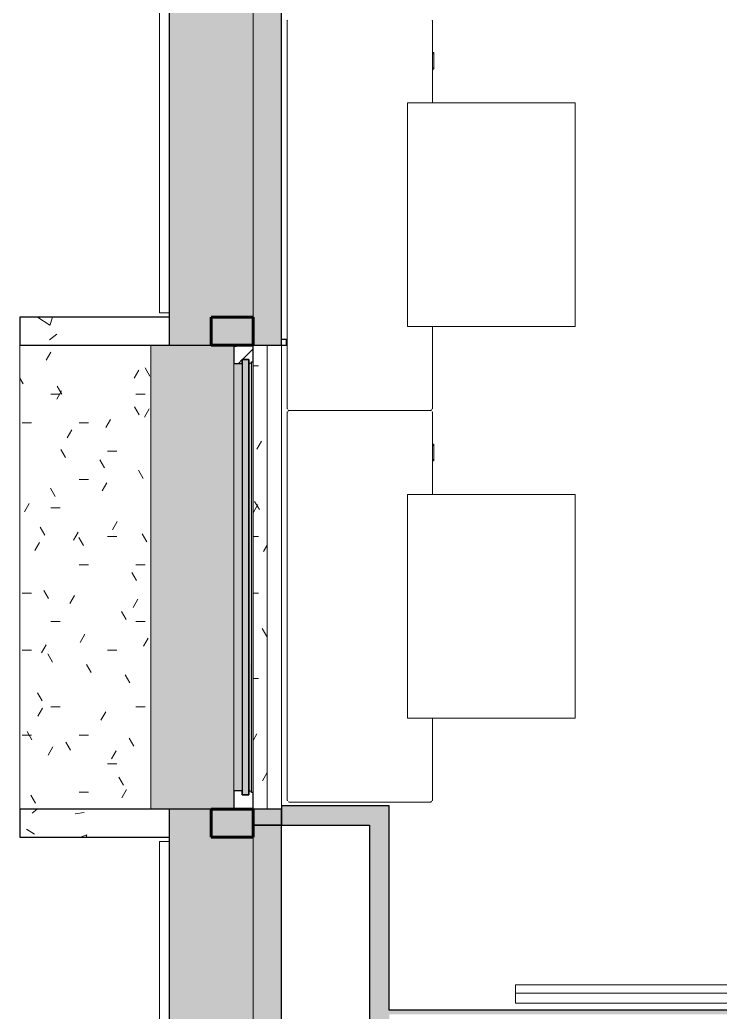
# Model space of a CAD drawing. Header units: millimetres. Extents: x 155927 to 295199, y -4084 to 97293.
# Drawn here: x 155927 to 158432, y 26065 to 29612 of the extents above; entities that cross this region are included whole.
import ezdxf

# ---------------------------------------------------------------- set-up
doc = ezdxf.new("R2010")
doc.units = ezdxf.units.MM
doc.header["$MEASUREMENT"] = 0
for name, color, linetype, lineweight in [('A-GLAZ', 7, 'CONTINUOUS', 9), ('A-GLAZ-CURT', 7, 'CONTINUOUS', 9), ('A-WALL', 7, 'CONTINUOUS', 9), ('A-WALL-PATT', 7, 'CONTINUOUS', 9), ('I-FURN', 8, 'CONTINUOUS', 9), ('I-WALL', 7, 'CONTINUOUS', 9), ('S-COLS-SYMB', 171, 'CONTINUOUS', 70)]:
    doc.layers.add(name, color=color, linetype=linetype, lineweight=lineweight)

msp = doc.modelspace()

# ---------------------------------------------------------------- hatches: boundary and pattern name
at = {"layer": 'A-GLAZ'}
for points in [[(156460.8, 26790.6), (156696.6, 26790.6), (156696.6, 26794.9), (156692, 26794.9), (156692, 28445.3), (156696.6, 28445.3), (156696.6, 28449.6), (156395, 28449.6), (156395, 26790.6)], [(156721.9, 26855.8), (156721.9, 28384.4), (156692, 28384.4), (156692, 26855.8)], [(156721.9, 26841.8), (156745.9, 26841.8), (156745.9, 28398.4), (156721.9, 28398.4), (156721.9, 27070.3)], [(156750.9, 26855.6), (156749.9, 28384.4), (156747, 28383.2), (156747, 26857), (156749.9, 26855.8)], [(156755.8, 26851.4), (156755.4, 28387.5), (156752.3, 28384.9), (156750.9, 28384.2), (156750.9, 26855.6), (156754.6, 26853.8), (156755.4, 26852.7)], [(156755.8, 26849.8), (156760.8, 26849.8), (156760.8, 28390.4), (156755.8, 28390.4), (156755.8, 26851.4)]]:
    msp.add_hatch(color=256, dxfattribs=at).paths.add_polyline_path(points, flags=0)
h = msp.add_hatch(color=256, dxfattribs=at)
h.paths.add_polyline_path([(156696.6, 26790.6), (156698.7, 26790.6), (156698.7, 26794.9), (156696.6, 26794.9)], flags=0)
h.paths.add_polyline_path([(156698.7, 28445.3), (156698.7, 28449.6), (156696.6, 28449.6), (156696.6, 28445.3)], flags=0)
h = msp.add_hatch(color=256, dxfattribs=at)
h.paths.add_polyline_path([(156755.8, 26849.8), (156755.4, 26852.7), (156755.4, 26851)], flags=0)
h.paths.add_polyline_path([(156754.1, 28386), (156755.8, 28388.9), (156754.7, 28387.5), (156754.3, 28386.4)], flags=0)
at = {"layer": 'A-WALL-PATT'}
h = msp.add_hatch(color=256, dxfattribs=at)
h.paths.add_polyline_path([(156760.8, 9267.6), (156760.8, 13645.6), (156460.8, 13645.6), (156460.8, 9267.6)], flags=0)
h.paths.add_polyline_path([(156536.1, 14969.6), (156760.8, 14969.6), (156760.8, 16290.6), (156460.8, 16290.6), (156460.8, 14969.6)], flags=0)
h.paths.add_polyline_path([(156760.8, 25449.6), (156760.8, 26790.6), (156460.8, 26790.6), (156460.8, 25449.6), (156536.1, 25449.6)], flags=0)
h.paths.add_polyline_path([(156536.1, 28449.6), (156760.8, 28449.6), (156760.8, 34647.6), (156460.8, 34647.6), (156460.8, 28449.6)], flags=0)
h = msp.add_hatch(color=256, dxfattribs=at)
h.paths.add_polyline_path([(156760.8, 26733.1), (156862.8, 26733.1), (156862.8, 26790.6), (156760.8, 26790.6)], flags=0)
h.paths.add_polyline_path([(156760.8, 28449.6), (156862.8, 28449.6), (156862.8, 29907.6), (156760.8, 29907.6), (156760.8, 28808.1)], flags=0)
for points in [[(157177.8, 26733.1), (157247.8, 26733.1), (157247.8, 26803.1), (156862.8, 26803.1), (156862.8, 26733.1), (157136.4, 26733.1)], [(156862.8, 25449.6), (156862.8, 26733.1), (156760.8, 26733.1), (156760.8, 25449.6), (156836.3, 25449.6)], [(157177.8, 25955.6), (157247.8, 25955.6), (157247.8, 26733.1), (157177.8, 26733.1), (157177.8, 26025.6)], [(160696.7, 26057.6), (160696.7, 26072.6), (157247.8, 26072.6), (157247.8, 26057.6), (160138.2, 26057.6)]]:
    msp.add_hatch(color=256, dxfattribs=at).paths.add_polyline_path(points, flags=0)

# ---------------------------------------------------------------- linework, layer by layer
at = {"layer": 'A-GLAZ', "lineweight": 30}
for p, q in [((156460.8, 28549.6), (155926.8, 28549.6)), ((155926.8, 28549.6), (155926.8, 28449.6)), ((156880.8, 28469.6), (156862.8, 28469.6)), ((156880.8, 28449.6), (156880.8, 28469.6)), ((155926.8, 28449.6), (156460.8, 28449.6)), ((156701, 28445.3), (156692, 28445.3)), ((156692, 28445.3), (156692, 28384.4)), ((156701, 28449.6), (156701, 28445.3)), ((156760.8, 28390.4), (156760.8, 28449.6)), ((156862.8, 28449.6), (156880.8, 28449.6)), ((156692, 28384.4), (156721.9, 28384.4)), ((156721.9, 28398.4), (156721.9, 26841.8)), ((156745.9, 28398.4), (156721.9, 28398.4)), ((156721.9, 28384.4), (156721.9, 28398.4)), ((156721.9, 28398.4), (156745.9, 28398.4)), ((156745.9, 26841.8), (156745.9, 28398.4)), ((156745.9, 28398.4), (156745.9, 28383.2)), ((156745.9, 28383.2), (156747, 28383.2)), ((156755.8, 28388.9), (156755.8, 28390.4)), ((156755.8, 28390.4), (156760.8, 28390.4)), ((156721.9, 26855.8), (156692, 26855.8)), ((156692, 26855.8), (156692, 26794.9)), ((156721.9, 26841.8), (156721.9, 26855.8)), ((156747, 26857), (156745.9, 26857)), ((156745.9, 26857), (156745.9, 26841.8)), ((156721.9, 26841.8), (156745.9, 26841.8)), ((156745.9, 26841.8), (156721.9, 26841.8)), ((156755.8, 26849.8), (156755.8, 26851.4)), ((156760.8, 26849.8), (156755.8, 26849.8)), ((156760.8, 26790.6), (156760.8, 26849.8)), ((156460.8, 26790.6), (155926.8, 26790.6)), ((155926.8, 26790.6), (155926.8, 26690.6)), ((156692, 26794.9), (156701, 26794.9)), ((156701, 26794.9), (156701, 26790.6)), ((155926.8, 26690.6), (156460.8, 26690.6))]:
    msp.add_line(p, q, dxfattribs=at)
at = {"layer": 'A-GLAZ', "linetype": 'Continuous'}
for p, q in [((155990.3, 28549.6), (156033.6, 28520.5)), ((156033.9, 28520.3), (156043.7, 28549.6)), ((156033, 28468), (156059.6, 28488.4)), ((156038.2, 28424.6), (156021.5, 28395.6)), ((156722.6, 28398.4), (156760.8, 28436.6)), ((156708.6, 28384.4), (156721.9, 28397.7)), ((156352.5, 28360.2), (156335.7, 28331.2)), ((156391.2, 28338.8), (156374.5, 28367.9)), ((156760.8, 28375.6), (156780.6, 28375.6)), ((155938.4, 28311.6), (155926.8, 28331.7)), ((156037.1, 28274), (156070.6, 28274)), ((156075.3, 28285.8), (156058.6, 28256.8)), ((156076.9, 28274.5), (156060.2, 28303.5)), ((156341.4, 28274), (156374.9, 28274)), ((156354.1, 28200), (156337.4, 28229.1)), ((156389.6, 28221.4), (156372.9, 28192.4)), ((155935.6, 28172.4), (155969.1, 28172.4)), ((156138.5, 28172.4), (156172, 28172.4)), ((156251, 28184.2), (156234.3, 28155.2)), ((156112.5, 28147), (156095.7, 28118)), ((156791.7, 28106.2), (156775, 28077.2)), ((156090.6, 28047.6), (156073.8, 28076.7)), ((156240, 28070.8), (156273.4, 28070.8)), ((156229.1, 28010.5), (156212.4, 28039.5)), ((156367.7, 27973.3), (156350.9, 28002.4)), ((156138.5, 27969.2), (156172, 27969.2)), ((156237.4, 27957.4), (156220.7, 27928.4)), ((156053.4, 27908.9), (156036.7, 27937.9)), ((155960.3, 27883.1), (155943.6, 27854)), ((156783.4, 27861.8), (156766.6, 27890.8)), ((156037.2, 27867.6), (156070.6, 27867.6)), ((156778.1, 27879.4), (156761.4, 27850.4)), ((156274.6, 27818.7), (156257.8, 27789.6)), ((156016.3, 27770.1), (155999.6, 27799.1)), ((156136, 27781.5), (156119.3, 27752.4)), ((155997.4, 27744.3), (155980.7, 27715.2)), ((156154.8, 27732.9), (156138.1, 27762)), ((156240, 27766), (156273.4, 27766)), ((156381.3, 27746.5), (156364.5, 27775.5)), ((156760.8, 27766), (156780.6, 27766)), ((156811.8, 27734.7), (156798.5, 27711.6)), ((156138.5, 27664.4), (156172, 27664.4)), ((156344.2, 27607.7), (156327.4, 27636.7)), ((156341.4, 27664.4), (156374.9, 27664.4)), ((156029.9, 27543.3), (156013.1, 27572.4)), ((155935.6, 27562.8), (155969.1, 27562.8)), ((156122.4, 27554.7), (156105.7, 27525.6)), ((156348.8, 27541.1), (156332.1, 27512)), ((156760.8, 27562.8), (156780.6, 27562.8)), ((156307, 27468.9), (156290.3, 27497.9)), ((156037.1, 27461.2), (156070.6, 27461.2)), ((156341.4, 27461.2), (156374.9, 27461.2)), ((156810.6, 27408.1), (156793.8, 27437.2)), ((156159.5, 27415.9), (156142.8, 27386.9)), ((156386, 27402.3), (156369.2, 27373.3)), ((155935.6, 27359.6), (155969.1, 27359.6)), ((156021, 27378.7), (156004.2, 27349.7)), ((156240, 27359.6), (156273.5, 27359.6)), ((156043.5, 27316.5), (156026.7, 27345.5)), ((156182, 27279.3), (156165.3, 27308.4)), ((156320.6, 27242.2), (156303.8, 27271.2)), ((156760.8, 27258), (156780.6, 27258)), ((156006.3, 27177.7), (155989.6, 27206.8)), ((156007.4, 27151.9), (155990.7, 27122.9)), ((156037.1, 27156.4), (156070.6, 27156.4)), ((156233.8, 27138.3), (156217.1, 27109.3)), ((156341.4, 27156.4), (156374.9, 27156.4)), ((155969.2, 27038.9), (155952.5, 27068)), ((155935.6, 27054.8), (155969.1, 27054.8)), ((156138.5, 27054.8), (156172, 27054.8)), ((156334.2, 27015.4), (156317.5, 27044.4)), ((156774.5, 27060.3), (156760.8, 27036.6)), ((156044.5, 27013.1), (156027.8, 26984.1)), ((156107.8, 27001.8), (156091, 27030.8)), ((156270.9, 26999.5), (156254.2, 26970.5)), ((156240, 26953.2), (156273.4, 26953.2)), ((156297.1, 26876.6), (156280.3, 26905.6)), ((156811.6, 26921.5), (156794.9, 26892.5)), ((156308.1, 26860.7), (156291.3, 26831.7)), ((155982.8, 26812.2), (155966, 26841.2)), ((156138.5, 26851.6), (156172, 26851.6)), ((155971.3, 26776.9), (155989.1, 26790.6)), ((156124.2, 26774.1), (156157.4, 26778.5)), ((155950.5, 26719.4), (155978.8, 26701.4)), ((156143.7, 26690.6), (156166.2, 26699.3)), ((156163.6, 26690.6), (156166.5, 26699.2))]:
    msp.add_line(p, q, dxfattribs=at)
at = {"layer": 'A-GLAZ'}
for p, q in [((155926.8, 26790.6), (155926.8, 28449.6)), ((156395, 26790.6), (156395, 28449.6)), ((156696.6, 28445.3), (156696.6, 28449.6)), ((156698.7, 28445.3), (156698.7, 28449.6)), ((156811.8, 28449.6), (156811.8, 26790.6)), ((156692, 26855.8), (156692, 28384.4)), ((156747, 26857), (156747, 28383.2)), ((156755.8, 28388.9), (156755.8, 28390.4)), ((156755.8, 26851.4), (156755.8, 28388.9)), ((156760.8, 28390.4), (156760.8, 26849.8)), ((156755.8, 26849.8), (156755.8, 26851.4)), ((156696.6, 26790.6), (156696.6, 26794.9)), ((156698.7, 26790.6), (156698.7, 26794.9))]:
    msp.add_line(p, q, dxfattribs=at)
at = {"layer": 'A-GLAZ', "lineweight": 30}
for centre, radius, start, end in [((156751.4, 28377.2), 7.4, 93.4261, 126.5739), ((156750.6, 28390), 5.36, 273.4261, 348.0476), ((156751.4, 26863), 7.4, 233.4261, 266.5739), ((156750.6, 26850.3), 5.36, 11.9524, 86.5739)]:
    msp.add_arc(centre, radius, start, end, dxfattribs=at)
at = {"layer": 'A-GLAZ'}
for points in [[(156747, 28383.2), (156747.3, 28383.5), (156747.7, 28383.7), (156748.2, 28383.9)], [(156748.2, 26856.3), (156747.7, 26856.5), (156747.3, 26856.8), (156747, 26857)]]:
    msp.add_open_spline(points, degree=3, dxfattribs=at)
for points, knots in [([(156750.9, 28384.6), (156751.4, 28384.7), (156752.1, 28384.8), (156752.8, 28385.1), (156753.2, 28385.3), (156753.4, 28385.4), (156753.5, 28385.5)], [0, 0, 0, 0, 0.2, 0.3, 0.35, 0.4, 0.4, 0.4, 0.4]), ([(156754.6, 28386.4), (156754.6, 28386.4), (156754.8, 28386.6), (156755, 28386.9), (156755.3, 28387.4), (156755.6, 28388), (156755.8, 28388.5), (156755.8, 28388.9)], [0.6, 0.6, 0.6, 0.6, 0.625, 0.7, 0.775, 0.85, 1, 1, 1, 1]), ([(156753.5, 26854.7), (156753.3, 26854.9), (156752.9, 26855.1), (156752.1, 26855.4), (156751.4, 26855.6), (156750.9, 26855.6)], [-0.4, -0.4, -0.4, -0.4, -0.3, -0.2, 0, 0, 0, 0]), ([(156755.8, 26851.4), (156755.7, 26851.8), (156755.5, 26852.5), (156755, 26853.3), (156754.8, 26853.7), (156754.6, 26853.8)], [-1, -1, -1, -1, -0.8, -0.7, -0.6, -0.6, -0.6, -0.6])]:
    msp.add_open_spline(points, degree=3, knots=knots, dxfattribs=at)
at = {"layer": 'A-GLAZ-CURT', "lineweight": 20}
for p, q in [((156426.8, 30049.6), (156426.8, 28565.6)), ((156460.8, 28565.6), (156460.8, 30049.6)), ((156426.8, 28565.6), (156460.8, 28565.6)), ((156426.8, 26674.6), (156426.8, 25565.6)), ((156460.8, 26674.6), (156426.8, 26674.6)), ((156460.8, 25565.6), (156460.8, 26674.6))]:
    msp.add_line(p, q, dxfattribs=at)
at = {"layer": 'A-WALL', "lineweight": 30}
for p, q in [((156460.8, 34647.6), (156460.8, 28449.6)), ((156460.8, 28449.6), (156760.8, 28449.6)), ((156460.8, 26790.6), (156460.8, 25449.6)), ((156760.8, 26790.6), (156460.8, 26790.6))]:
    msp.add_line(p, q, dxfattribs=at)
at = {"layer": 'A-WALL'}
for p, q in [((156760.8, 28449.6), (156760.8, 29907.6)), ((156760.8, 26733.1), (156760.8, 26790.6)), ((156760.8, 25449.6), (156760.8, 26733.1))]:
    msp.add_line(p, q, dxfattribs=at)
at = {"layer": 'I-FURN'}
for p, q in [((156882.8, 29607.4), (156882.9, 29607.7)), ((156882.8, 29607), (156882.8, 29607.4)), ((156882.8, 29607), (156882.8, 28225)), ((156882.9, 29608.4), (156883, 29608.8)), ((156882.9, 29608.1), (156882.9, 29608.4)), ((156882.9, 29607.7), (156882.9, 29608.1)), ((156883, 29608.8), (156883.1, 29609.1)), ((156883.1, 29609.1), (156883.2, 29609.5)), ((156883.2, 29609.5), (156883.3, 29609.8)), ((156883.3, 29609.8), (156883.4, 29610.2)), ((156883.4, 29610.2), (156883.5, 29610.5)), ((156883.5, 29610.5), (156883.7, 29610.8)), ((156883.7, 29610.8), (156883.8, 29611.2)), ((157401.8, 29611.2), (157401.9, 29610.9)), ((157401.9, 29610.9), (157402.1, 29610.6)), ((157402.1, 29610.6), (157402.2, 29610.3)), ((157402.2, 29610.3), (157402.3, 29609.9)), ((157402.3, 29609.9), (157402.5, 29609.6)), ((157402.5, 29609.6), (157402.6, 29609.2)), ((157402.6, 29609.2), (157402.6, 29608.9)), ((157402.6, 29608.9), (157402.7, 29608.5)), ((157402.7, 29608.5), (157402.8, 29608.2)), ((157402.8, 29608.2), (157402.8, 29607.8)), ((157402.8, 29607.8), (157402.8, 29607.5)), ((157402.8, 29607.5), (157402.8, 29607.1)), ((157402.8, 29316), (157402.8, 29607)), ((157407.8, 29496), (157402.8, 29496)), ((157405.3, 29491), (157402.8, 29491)), ((157407.8, 29496), (157407.8, 29436)), ((157407.8, 29495), (157407.8, 29496)), ((157402.8, 29441), (157405.3, 29441)), ((157402.8, 29436), (157407.8, 29436)), ((157407.8, 29436), (157407.8, 29437)), ((157912.8, 29316), (157312.8, 29316)), ((157312.8, 29316), (157312.8, 28516)), ((157912.8, 28516), (157912.8, 29316)), ((157312.8, 28516), (157912.8, 28516)), ((157402.8, 28225), (157402.8, 28516)), ((156882.8, 28224.5), (156882.8, 28224.9)), ((156882.9, 28224.2), (156882.8, 28224.5)), ((156882.8, 28207.4), (156882.9, 28207.7)), ((156882.8, 28207), (156882.8, 28207.4)), ((156882.8, 28207), (156882.8, 26825)), ((156882.9, 28223.8), (156882.9, 28224.2)), ((156883, 28223.5), (156882.9, 28223.8)), ((156882.9, 28208.4), (156883, 28208.8)), ((156882.9, 28208.1), (156882.9, 28208.4)), ((156882.9, 28207.7), (156882.9, 28208.1)), ((156883, 28223.1), (156883, 28223.5)), ((156883.1, 28222.8), (156883, 28223.1)), ((156883, 28208.8), (156883.1, 28209.1)), ((156883.2, 28222.4), (156883.1, 28222.8)), ((156883.1, 28209.1), (156883.2, 28209.5)), ((156883.3, 28222.1), (156883.2, 28222.4)), ((156883.2, 28209.5), (156883.3, 28209.8)), ((156883.4, 28221.7), (156883.3, 28222.1)), ((156883.3, 28209.8), (156883.4, 28210.2)), ((156883.6, 28221.4), (156883.4, 28221.7)), ((156883.4, 28210.2), (156883.5, 28210.5)), ((156883.5, 28210.5), (156883.7, 28210.8)), ((156883.7, 28221.1), (156883.6, 28221.4)), ((156883.9, 28220.8), (156883.7, 28221.1)), ((156883.7, 28210.8), (156883.8, 28211.2)), ((156885.8, 28213.7), (156886.1, 28213.9)), ((156886.1, 28213.9), (156886.4, 28214.2)), ((156886.4, 28214.2), (156886.7, 28214.4)), ((156886.7, 28214.4), (156887, 28214.6)), ((156887, 28214.6), (156887.3, 28214.8)), ((156887.3, 28214.8), (156887.6, 28214.9)), ((156887.7, 28217), (156887.4, 28217.2)), ((156887.6, 28214.9), (156887.9, 28215.1)), ((156888, 28216.9), (156887.7, 28217)), ((156887.9, 28215.1), (156888.2, 28215.2)), ((156888.3, 28216.7), (156888, 28216.9)), ((156888.2, 28215.2), (156888.6, 28215.4)), ((156888.7, 28216.6), (156888.3, 28216.7)), ((156888.6, 28215.4), (156888.9, 28215.5)), ((156889, 28216.5), (156888.7, 28216.6)), ((156888.9, 28215.5), (156889.3, 28215.6)), ((156889.3, 28216.3), (156889, 28216.5)), ((156889.7, 28216.3), (156889.3, 28216.3)), ((156889.3, 28215.6), (156889.6, 28215.7)), ((156889.6, 28215.7), (156889.9, 28215.8)), ((156890, 28216.2), (156889.7, 28216.3)), ((156889.9, 28215.8), (156890.3, 28215.9)), ((156890.4, 28216.1), (156890, 28216.2)), ((156890.3, 28215.9), (156890.7, 28215.9)), ((156890.8, 28216.1), (156890.4, 28216.1)), ((156890.7, 28215.9), (156891, 28216)), ((156891.1, 28216), (156890.8, 28216.1)), ((156891, 28216), (156891.4, 28216)), ((156891.5, 28216), (156891.1, 28216)), ((156891.3, 28216), (157392.8, 28216)), ((156891.3, 28216), (157392.8, 28216)), ((156891.4, 28216), (156891.7, 28216)), ((157394.3, 28216), (157393.9, 28216)), ((157394.2, 28216), (157394.6, 28216)), ((157394.6, 28216), (157394.3, 28216)), ((157395, 28216.1), (157394.6, 28216)), ((157394.6, 28216), (157394.9, 28215.9)), ((157394.9, 28215.9), (157395.3, 28215.9)), ((157395.4, 28216.1), (157395, 28216.1)), ((157395.3, 28215.9), (157395.6, 28215.8)), ((157395.7, 28216.2), (157395.4, 28216.1)), ((157395.6, 28215.8), (157396, 28215.7)), ((157396.1, 28216.3), (157395.7, 28216.2)), ((157396, 28215.7), (157396.3, 28215.6)), ((157396.4, 28216.4), (157396.1, 28216.3)), ((157396.3, 28215.6), (157396.7, 28215.5)), ((157396.8, 28216.5), (157396.4, 28216.4)), ((157396.7, 28215.5), (157397, 28215.4)), ((157397.1, 28216.6), (157396.8, 28216.5)), ((157397, 28215.4), (157397.3, 28215.3)), ((157397.4, 28216.7), (157397.1, 28216.6)), ((157397.3, 28215.3), (157397.7, 28215.1)), ((157397.8, 28216.9), (157397.4, 28216.7)), ((157397.7, 28215.1), (157398, 28215)), ((157398.1, 28217.1), (157397.8, 28216.9)), ((157398, 28215), (157398.3, 28214.8)), ((157398.4, 28217.2), (157398.1, 28217.1)), ((157398.7, 28217.4), (157398.4, 28217.2)), ((157399, 28217.6), (157398.7, 28217.4)), ((157399.3, 28217.8), (157399, 28217.6)), ((157399.6, 28218.1), (157399.3, 28217.8)), ((157399.8, 28218.3), (157399.6, 28218.1)), ((157402, 28221.2), (157401.8, 28220.8)), ((157401.8, 28211.2), (157401.9, 28210.9)), ((157401.9, 28210.9), (157402.1, 28210.6)), ((157402.1, 28221.5), (157402, 28221.2)), ((157402.3, 28221.8), (157402.1, 28221.5)), ((157402.1, 28210.6), (157402.2, 28210.3)), ((157402.2, 28210.3), (157402.3, 28209.9)), ((157402.4, 28222.2), (157402.3, 28221.8)), ((157402.3, 28209.9), (157402.5, 28209.6)), ((157402.5, 28222.5), (157402.4, 28222.2)), ((157402.6, 28222.9), (157402.5, 28222.5)), ((157402.5, 28209.6), (157402.6, 28209.2)), ((157402.7, 28223.2), (157402.6, 28222.9)), ((157402.6, 28209.2), (157402.6, 28208.9)), ((157402.6, 28208.9), (157402.7, 28208.5)), ((157402.8, 28223.9), (157402.7, 28223.6)), ((157402.7, 28223.6), (157402.7, 28223.2)), ((157402.7, 28208.5), (157402.8, 28208.2)), ((157402.8, 28225), (157402.8, 28224.6)), ((157402.8, 28224.6), (157402.8, 28224.3)), ((157402.8, 28224.3), (157402.8, 28223.9)), ((157402.8, 28208.2), (157402.8, 28207.8)), ((157402.8, 28207.8), (157402.8, 28207.5)), ((157402.8, 28207.5), (157402.8, 28207.1)), ((157402.8, 27916), (157402.8, 28207)), ((157407.8, 28096), (157402.8, 28096)), ((157407.8, 28096), (157407.8, 28036)), ((157407.8, 28095), (157407.8, 28096)), ((157405.3, 28091), (157402.8, 28091)), ((157402.8, 28041), (157405.3, 28041)), ((157402.8, 28036), (157407.8, 28036)), ((157407.8, 28036), (157407.8, 28037)), ((157912.8, 27916), (157312.8, 27916)), ((157312.8, 27916), (157312.8, 27116)), ((157912.8, 27116), (157912.8, 27916)), ((157312.8, 27116), (157912.8, 27116)), ((157402.8, 26825), (157402.8, 27116)), ((156882.8, 26824.5), (156882.8, 26824.9)), ((156882.9, 26824.2), (156882.8, 26824.5)), ((156882.9, 26823.8), (156882.9, 26824.2)), ((156883, 26823.5), (156882.9, 26823.8)), ((156883, 26823.1), (156883, 26823.5)), ((156883.1, 26822.8), (156883, 26823.1)), ((156883.2, 26822.4), (156883.1, 26822.8)), ((156883.3, 26822.1), (156883.2, 26822.4)), ((156883.4, 26821.7), (156883.3, 26822.1)), ((156883.6, 26821.4), (156883.4, 26821.7)), ((156883.7, 26821.1), (156883.6, 26821.4)), ((156883.9, 26820.8), (156883.7, 26821.1)), ((157399.6, 26818.1), (157399.3, 26817.8)), ((157399.8, 26818.3), (157399.6, 26818.1)), ((157402, 26821.2), (157401.8, 26820.8)), ((157402.1, 26821.5), (157402, 26821.2)), ((157402.3, 26821.8), (157402.1, 26821.5)), ((157402.4, 26822.2), (157402.3, 26821.8)), ((157402.5, 26822.5), (157402.4, 26822.2)), ((157402.6, 26822.9), (157402.5, 26822.5)), ((157402.7, 26823.2), (157402.6, 26822.9)), ((157402.8, 26823.9), (157402.7, 26823.6)), ((157402.7, 26823.6), (157402.7, 26823.2)), ((157402.8, 26825), (157402.8, 26824.6)), ((157402.8, 26824.6), (157402.8, 26824.3)), ((157402.8, 26824.3), (157402.8, 26823.9)), ((156887.7, 26817), (156887.4, 26817.2)), ((156888, 26816.9), (156887.7, 26817)), ((156888.3, 26816.7), (156888, 26816.9)), ((156888.7, 26816.6), (156888.3, 26816.7)), ((156889, 26816.5), (156888.7, 26816.6)), ((156889.3, 26816.3), (156889, 26816.5)), ((156889.7, 26816.3), (156889.3, 26816.3)), ((156890, 26816.2), (156889.7, 26816.3)), ((156890.4, 26816.1), (156890, 26816.2)), ((156890.8, 26816.1), (156890.4, 26816.1)), ((156891.1, 26816), (156890.8, 26816.1)), ((156891.5, 26816), (156891.1, 26816)), ((156891.3, 26816), (157392.8, 26816)), ((157394.3, 26816), (157393.9, 26816)), ((157394.6, 26816), (157394.3, 26816)), ((157395, 26816.1), (157394.6, 26816)), ((157395.4, 26816.1), (157395, 26816.1)), ((157395.7, 26816.2), (157395.4, 26816.1)), ((157396.1, 26816.3), (157395.7, 26816.2)), ((157396.4, 26816.4), (157396.1, 26816.3)), ((157396.8, 26816.5), (157396.4, 26816.4)), ((157397.1, 26816.6), (157396.8, 26816.5)), ((157397.4, 26816.7), (157397.1, 26816.6)), ((157397.8, 26816.9), (157397.4, 26816.7)), ((157398.1, 26817.1), (157397.8, 26816.9)), ((157398.4, 26817.2), (157398.1, 26817.1)), ((157398.7, 26817.4), (157398.4, 26817.2)), ((157399, 26817.6), (157398.7, 26817.4)), ((157399.3, 26817.8), (157399, 26817.6)), ((157700, 26132.5), (157700, 26162.5)), ((157700, 26162.5), (160100, 26162.5)), ((160100, 26132.5), (157700, 26132.5)), ((160100, 26132.5), (157700, 26132.5)), ((157700, 26132.5), (157700, 26097.5)), ((157700, 26097.5), (160100, 26097.5))]:
    msp.add_line(p, q, dxfattribs=at)
at = {"layer": 'I-WALL'}
for p, q in [((156760.8, 29907.6), (156760.8, 28449.6)), ((156862.8, 28449.6), (156862.8, 26803.1)), ((156760.8, 26790.6), (156760.8, 26733.1)), ((156760.8, 26733.1), (156760.8, 25449.6))]:
    msp.add_line(p, q, dxfattribs=at)
at = {"layer": 'I-WALL', "lineweight": 30}
for p, q in [((156862.8, 28449.6), (156862.8, 29907.6)), ((156760.8, 28449.6), (156862.8, 28449.6)), ((156862.8, 26790.6), (156760.8, 26790.6)), ((157247.8, 26803.1), (156862.8, 26803.1)), ((156862.8, 26803.1), (156862.8, 26733.1)), ((156862.8, 26733.1), (156862.8, 26790.6)), ((157247.8, 26733.1), (157247.8, 26803.1)), ((156862.8, 26733.1), (156760.8, 26733.1)), ((156760.8, 26733.1), (156862.8, 26733.1)), ((156862.8, 26733.1), (157177.8, 26733.1)), ((156862.8, 25449.6), (156862.8, 26733.1)), ((157177.8, 26733.1), (157177.8, 26025.6)), ((157247.8, 26072.6), (157247.8, 26733.1)), ((160696.7, 26072.6), (157247.8, 26072.6))]:
    msp.add_line(p, q, dxfattribs=at)
at = {"layer": 'S-COLS-SYMB', "lineweight": 60}
for p, q in [((156610.8, 28549.6), (156610.8, 28449.6)), ((156610.8, 28549.6), (156760.8, 28549.6)), ((156760.8, 28549.6), (156760.8, 28449.6)), ((156610.8, 28449.6), (156760.8, 28449.6)), ((156610.8, 26790.6), (156610.8, 26690.6)), ((156610.8, 26790.6), (156760.8, 26790.6)), ((156760.8, 26790.6), (156760.8, 26690.6)), ((156610.8, 26690.6), (156760.8, 26690.6))]:
    msp.add_line(p, q, dxfattribs=at)

doc.saveas('drawing.dxf')
